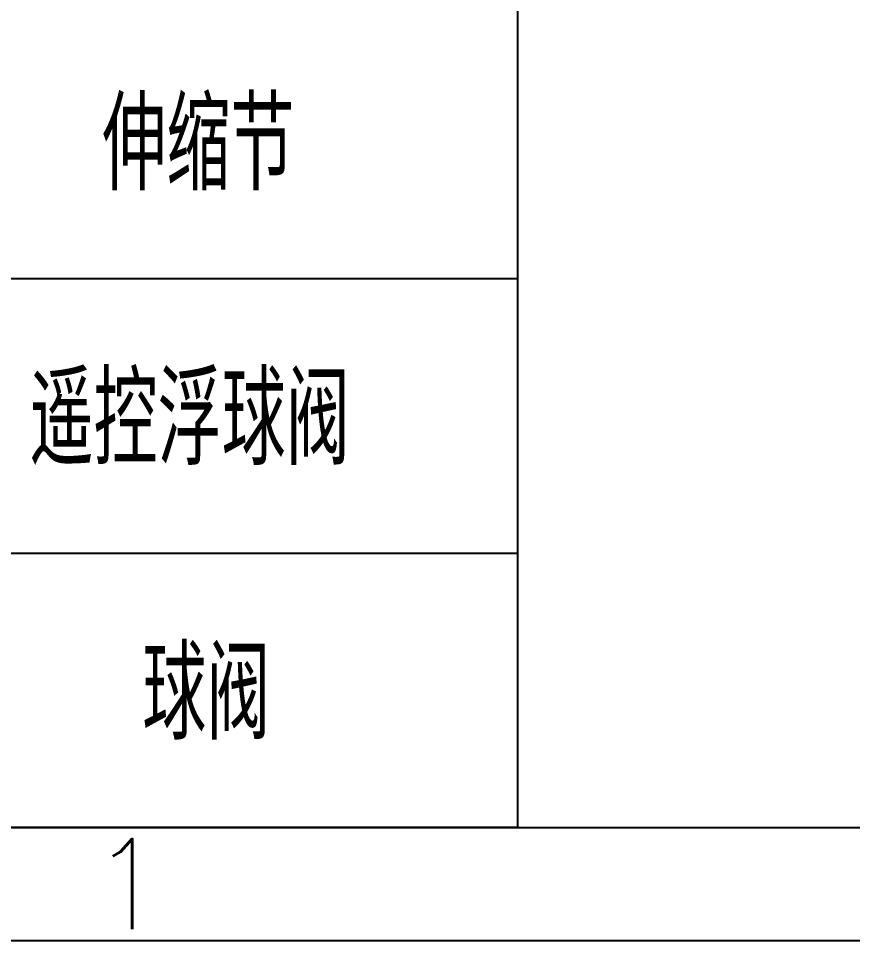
# Model space of a CAD drawing. Header units: millimetres. Extents: x 10779125 to 11142123, y -372083 to -144871.
# Drawn here: x 11052026 to 11055307, y -314154 to -310526 of the extents above; entities that cross this region are included whole.
import ezdxf
from ezdxf.enums import TextEntityAlignment as Align

# ---------------------------------------------------------------- set-up
doc = ezdxf.new("R2010")
doc.units = ezdxf.units.MM
doc.header["$LTSCALE"] = 1000
doc.header["$MEASUREMENT"] = 0
doc.layers.get('0').update_dxf_attribs({"color": 255, "linetype": 'CONTINUOUS'})
for name, color, linetype in [('1轮廓实线层', 7, 'CONTINUOUS'), ('2细线层', 4, 'CONTINUOUS'), ('6文字层', 3, 'CONTINUOUS'), ('图框层', 7, 'CONTINUOUS')]:
    doc.layers.add(name, color=color, linetype=linetype)
doc.styles.add('5', font='romans.shx', dxfattribs={"width": 0.7, "bigfont": 'hztxt.shx'})

# ---------------------------------------------------------------- blocks, each defined once
blk = doc.blocks.new('横')
at = {"layer": '2细线层', "lineweight": -3}
blk.add_line((2498.8, 1865.7), (31301.4, 1865.7), dxfattribs=at)
at = {"layer": '图框层', "lineweight": -3}
blk.add_line((4213.3, 2208.6), (30958.5, 2208.6), dxfattribs=at)
at = {"layer": '6文字层', "lineweight": -3, "style": '5'}
blk.add_text('1', height=274.3, dxfattribs=at).set_placement((9699.5, 2037.1), align=Align.MIDDLE)

msp = doc.modelspace()

# ---------------------------------------------------------------- linework, layer by layer
msp.add_line((11053988.5, -307229.6, -89.1), (11053988.5, -313709.6, -89.1))
at = {"elevation": -89.1}
msp.add_lwpolyline([(11045348.5, -307229.6), (11053988.5, -307229.6), (11053988.5, -313709.6), (11045348.5, -313709.6)], close=True, dxfattribs=at)
at = {"layer": '1轮廓实线层'}
for p, q in [((11045348.5, -311549.6, -89.1), (11053988.5, -311549.6, -89.1)), ((11045348.5, -312629.6, -89.1), (11053988.5, -312629.6, -89.1))]:
    msp.add_line(p, q, dxfattribs=at)

# ---------------------------------------------------------------- block references
at = {"lineweight": -2, "xscale": 1.296, "yscale": 1.296, "zscale": 1.296}
msp.add_blockref('横', (11039888.1, -316572, -89.1), dxfattribs=at)

# ---------------------------------------------------------------- texts
at = {"layer": '1轮廓实线层', "char_height": 360, "attachment_point": 1, "style": '5'}
for s, width, insert in [(' 伸缩节', 1405.537, (11052183, -310843.2, -1001.9)), (' 遥控浮球阀', 2090.246, (11051896.9, -311923.2, -1001.9)), ('球阀', 849.858, (11052513.4, -313003.2, -1001.9))]:
    msp.add_mtext_dynamic_manual_height_columns(s, width=width, gutter_width=1000, heights=[0], dxfattribs=dict(at, insert=insert))

doc.saveas('drawing.dxf')
